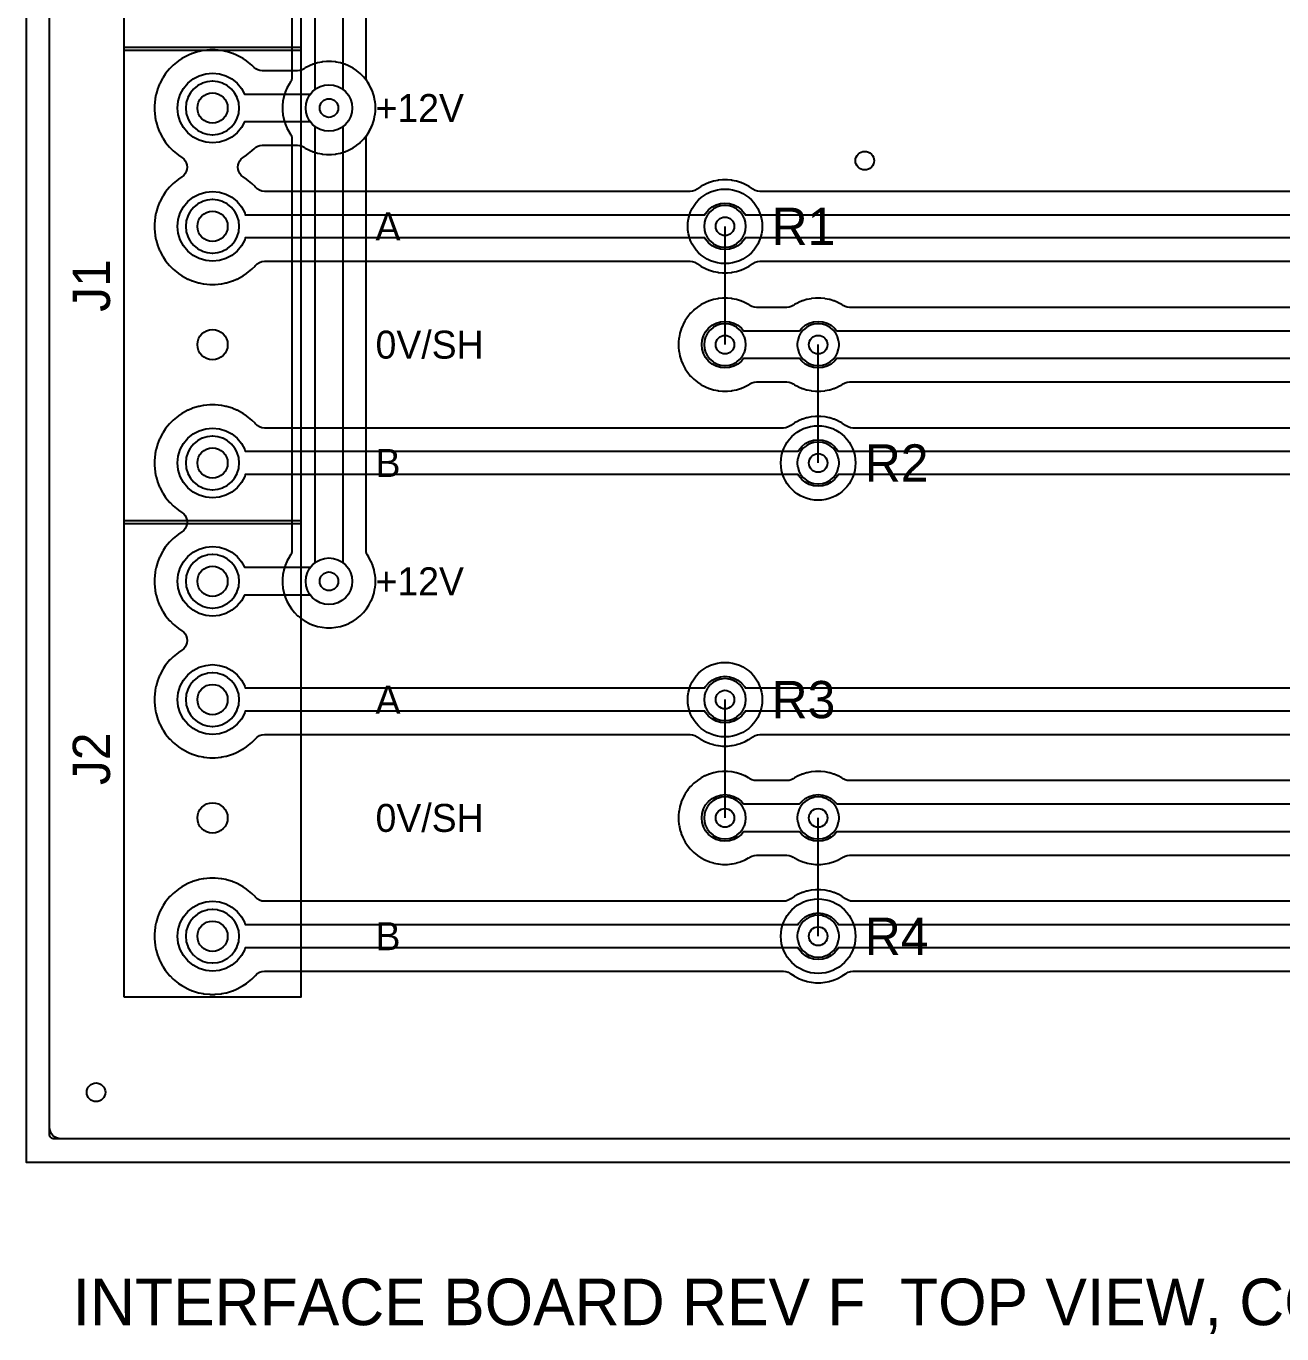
# Model space of a CAD drawing. Header units: millimetres. Extents: x 0 to 159, y -7 to 96.
# Drawn here: x 0 to 53.9, y -7.4 to 48.8 of the extents above; entities that cross this region are included whole.
import ezdxf
from ezdxf.enums import TextEntityAlignment as Align

# ---------------------------------------------------------------- set-up
doc = ezdxf.new("R2010")
doc.units = ezdxf.units.MM
for name, color, linetype in [('COPPER_BOTTOM', 4, 'CONTINUOUS'), ('COPPER_TOP', 1, 'CONTINUOUS'), ('DRILL_0P8', 5, 'CONTINUOUS'), ('DRILL_1P3', 5, 'CONTINUOUS'), ('NOTES', 2, 'CONTINUOUS'), ('OUTLINE', 7, 'CONTINUOUS'), ('SILK', 3, 'CONTINUOUS')]:
    doc.layers.add(name, color=color, linetype=linetype)

msp = doc.modelspace()

# ---------------------------------------------------------------- linework, layer by layer
at = {"layer": 'COPPER_BOTTOM'}
for points in [[(142.5, 1), (1.5, 1), (1.402, 1.01), (1.309, 1.038), (1.222, 1.084), (1.146, 1.146), (1.084, 1.222), (1.038, 1.309), (1.01, 1.402), (1, 1.5), (1, 92.5)], [(87.994, 41.68), (31.495, 41.68), (31.389, 41.691), (31.289, 41.725), (31.197, 41.778), (31.18, 41.791), (31.037, 41.887), (31.016, 41.899), (30.865, 41.98), (30.843, 41.99), (30.684, 42.056), (30.661, 42.064), (30.497, 42.114), (30.473, 42.12), (30.305, 42.154), (30.281, 42.157), (30.11, 42.174), (30.086, 42.175), (29.914, 42.175), (29.89, 42.174), (29.719, 42.157), (29.695, 42.154), (29.527, 42.12), (29.503, 42.114), (29.339, 42.064), (29.316, 42.056), (29.157, 41.99), (29.135, 41.98), (28.984, 41.899), (28.963, 41.887), (28.82, 41.791), (28.803, 41.778), (28.711, 41.725), (28.611, 41.691), (28.505, 41.68), (10.23, 41.68), (10.121, 41.692), (10.016, 41.728), (9.923, 41.786), (9.844, 41.863), (9.841, 41.866), (9.825, 41.884), (9.704, 42.005), (9.686, 42.021), (9.477, 42.192), (9.458, 42.207), (9.312, 42.304), (9.236, 42.366), (9.174, 42.442), (9.128, 42.529), (9.099, 42.622), (9.09, 42.72), (9.099, 42.818), (9.128, 42.911), (9.174, 42.998), (9.236, 43.074), (9.312, 43.136), (9.458, 43.233), (9.477, 43.248), (9.686, 43.419), (9.704, 43.435), (9.782, 43.514), (9.858, 43.576), (9.944, 43.622), (10.038, 43.65), (10.136, 43.66), (11.652, 43.66), (11.749, 43.65), (11.843, 43.622), (11.929, 43.576), (11.963, 43.553), (11.984, 43.541), (12.135, 43.46), (12.157, 43.45), (12.316, 43.384), (12.339, 43.376), (12.503, 43.326), (12.527, 43.32), (12.695, 43.286), (12.719, 43.283), (12.89, 43.266), (12.914, 43.265), (13.086, 43.265), (13.11, 43.266), (13.281, 43.283), (13.305, 43.286), (13.473, 43.32), (13.497, 43.326), (13.661, 43.376), (13.684, 43.384), (13.843, 43.45), (13.865, 43.46), (14.016, 43.541), (14.037, 43.553), (14.18, 43.649), (14.199, 43.663), (14.332, 43.772), (14.35, 43.789), (14.471, 43.91), (14.488, 43.928), (14.597, 44.061), (14.611, 44.08), (14.707, 44.223), (14.719, 44.244), (14.8, 44.395), (14.81, 44.417), (14.876, 44.576), (14.884, 44.599), (14.934, 44.763), (14.94, 44.787), (14.974, 44.955), (14.977, 44.979), (14.994, 45.15), (14.995, 45.174), (14.995, 45.346), (14.994, 45.37), (14.977, 45.541), (14.974, 45.565), (14.94, 45.733), (14.934, 45.757), (14.884, 45.921), (14.876, 45.944), (14.81, 46.103), (14.8, 46.125), (14.719, 46.276), (14.707, 46.297), (14.611, 46.44), (14.597, 46.459), (14.488, 46.592), (14.471, 46.61), (14.35, 46.731), (14.332, 46.748), (14.199, 46.857), (14.18, 46.871), (14.037, 46.967), (14.016, 46.979), (13.865, 47.06), (13.843, 47.07), (13.684, 47.136), (13.661, 47.144), (13.497, 47.194), (13.473, 47.2), (13.305, 47.234), (13.281, 47.237), (13.11, 47.254), (13.086, 47.255), (12.914, 47.255), (12.89, 47.254), (12.719, 47.237), (12.695, 47.234), (12.527, 47.2), (12.503, 47.194), (12.339, 47.144), (12.316, 47.136), (12.157, 47.07), (12.135, 47.06), (11.984, 46.979), (11.963, 46.967), (11.929, 46.944), (11.843, 46.898), (11.749, 46.87), (11.652, 46.86), (10.136, 46.86), (10.038, 46.87), (9.944, 46.898), (9.858, 46.944), (9.782, 47.006), (9.704, 47.085), (9.686, 47.101), (9.477, 47.272), (9.458, 47.287), (9.315, 47.382), (9.294, 47.395), (9.056, 47.522), (9.034, 47.532), (8.876, 47.598), (8.853, 47.606), (8.595, 47.685), (8.571, 47.691), (8.403, 47.724), (8.378, 47.728), (8.11, 47.754), (8.086, 47.755), (7.914, 47.755), (7.89, 47.754), (7.622, 47.728), (7.597, 47.724), (7.429, 47.691), (7.405, 47.685), (7.147, 47.606), (7.124, 47.598), (6.966, 47.532), (6.944, 47.522), (6.706, 47.395), (6.685, 47.382), (6.542, 47.287), (6.523, 47.272), (6.314, 47.101), (6.296, 47.085), (6.175, 46.964), (6.159, 46.946), (5.988, 46.737), (5.973, 46.718), (5.878, 46.575), (5.865, 46.554), (5.738, 46.316), (5.728, 46.294), (5.662, 46.136), (5.654, 46.113), (5.575, 45.855), (5.569, 45.831), (5.536, 45.663), (5.532, 45.638), (5.506, 45.37), (5.505, 45.346), (5.505, 45.174), (5.506, 45.15), (5.532, 44.882), (5.536, 44.857), (5.569, 44.689), (5.575, 44.665), (5.654, 44.407), (5.662, 44.384), (5.728, 44.226), (5.738, 44.204), (5.865, 43.966), (5.878, 43.945), (5.973, 43.802), (5.988, 43.783), (6.159, 43.574), (6.175, 43.556), (6.296, 43.435), (6.314, 43.419), (6.523, 43.248), (6.542, 43.233), (6.688, 43.136), (6.764, 43.074), (6.826, 42.998), (6.872, 42.911), (6.901, 42.818), (6.91, 42.72), (6.901, 42.622), (6.872, 42.529), (6.826, 42.442), (6.764, 42.366), (6.688, 42.304), (6.542, 42.207), (6.523, 42.192), (6.314, 42.021), (6.296, 42.005), (6.175, 41.884), (6.159, 41.866), (5.988, 41.657), (5.973, 41.638), (5.878, 41.495), (5.865, 41.474), (5.738, 41.236), (5.728, 41.214), (5.662, 41.056), (5.654, 41.033), (5.575, 40.775), (5.569, 40.751), (5.536, 40.583), (5.532, 40.558), (5.506, 40.29), (5.505, 40.266), (5.505, 40.094), (5.506, 40.07), (5.532, 39.802), (5.536, 39.777), (5.569, 39.609), (5.575, 39.585), (5.654, 39.327), (5.662, 39.304), (5.728, 39.146), (5.738, 39.124), (5.865, 38.886), (5.878, 38.865), (5.973, 38.722), (5.988, 38.703), (6.159, 38.494), (6.175, 38.476), (6.296, 38.355), (6.314, 38.339), (6.523, 38.168), (6.542, 38.153), (6.685, 38.058), (6.706, 38.045), (6.944, 37.918), (6.966, 37.908), (7.124, 37.842), (7.147, 37.834), (7.405, 37.755), (7.429, 37.749), (7.597, 37.716), (7.622, 37.712), (7.89, 37.686), (7.914, 37.685), (8.086, 37.685), (8.11, 37.686), (8.378, 37.712), (8.403, 37.716), (8.571, 37.749), (8.595, 37.755), (8.853, 37.834), (8.876, 37.842), (9.034, 37.908), (9.056, 37.918), (9.294, 38.045), (9.315, 38.058), (9.458, 38.153), (9.477, 38.168), (9.686, 38.339), (9.704, 38.355), (9.825, 38.476), (9.841, 38.494), (9.844, 38.497), (9.923, 38.574), (10.016, 38.632), (10.121, 38.668), (10.23, 38.68), (28.505, 38.68), (28.611, 38.669), (28.711, 38.635), (28.803, 38.582), (28.82, 38.569), (28.963, 38.473), (28.984, 38.461), (29.135, 38.38), (29.157, 38.37), (29.316, 38.304), (29.339, 38.296), (29.503, 38.246), (29.527, 38.24), (29.695, 38.206), (29.719, 38.203), (29.89, 38.186), (29.914, 38.185), (30.086, 38.185), (30.11, 38.186), (30.281, 38.203), (30.305, 38.206), (30.473, 38.24), (30.497, 38.246), (30.661, 38.296), (30.684, 38.304), (30.843, 38.37), (30.865, 38.38), (31.016, 38.461), (31.037, 38.473), (31.18, 38.569), (31.197, 38.582), (31.289, 38.635), (31.389, 38.669), (31.495, 38.68), (86, 38.68)], [(87.5, 39.68), (30.861, 39.68), (30.831, 39.624), (30.707, 39.473), (30.556, 39.349), (30.383, 39.256), (30.195, 39.199), (30, 39.18), (29.805, 39.199), (29.617, 39.256), (29.444, 39.349), (29.293, 39.473), (29.169, 39.624), (29.139, 39.68), (9.408, 39.68), (9.386, 39.606), (9.247, 39.347), (9.061, 39.119), (8.833, 38.933), (8.574, 38.794), (8.293, 38.709), (8, 38.68), (7.707, 38.709), (7.426, 38.794), (7.167, 38.933), (6.939, 39.119), (6.753, 39.347), (6.614, 39.606), (6.529, 39.887), (6.5, 40.18), (6.529, 40.473), (6.614, 40.754), (6.753, 41.013), (6.939, 41.241), (7.167, 41.427), (7.426, 41.566), (7.707, 41.651), (8, 41.68), (8.293, 41.651), (8.574, 41.566), (8.833, 41.427), (9.061, 41.241), (9.247, 41.013), (9.386, 40.754), (9.408, 40.68), (29.139, 40.68), (29.169, 40.736), (29.293, 40.887), (29.444, 41.011), (29.617, 41.104), (29.805, 41.161), (30, 41.18), (30.195, 41.161), (30.383, 41.104), (30.556, 41.011), (30.707, 40.887), (30.831, 40.736), (30.861, 40.68), (88, 40.68)], [(74.652, 36.7), (35.348, 36.7), (35.251, 36.71), (35.157, 36.738), (35.071, 36.784), (35.037, 36.807), (35.016, 36.819), (34.865, 36.9), (34.843, 36.91), (34.684, 36.976), (34.661, 36.984), (34.497, 37.034), (34.473, 37.04), (34.305, 37.074), (34.281, 37.077), (34.11, 37.094), (34.086, 37.095), (33.914, 37.095), (33.89, 37.094), (33.719, 37.077), (33.695, 37.074), (33.527, 37.04), (33.503, 37.034), (33.339, 36.984), (33.316, 36.976), (33.157, 36.91), (33.135, 36.9), (32.984, 36.819), (32.963, 36.807), (32.929, 36.784), (32.843, 36.738), (32.749, 36.71), (32.652, 36.7), (31.348, 36.7), (31.251, 36.71), (31.157, 36.738), (31.071, 36.784), (31.037, 36.807), (31.016, 36.819), (30.865, 36.9), (30.843, 36.91), (30.684, 36.976), (30.661, 36.984), (30.497, 37.034), (30.473, 37.04), (30.305, 37.074), (30.281, 37.077), (30.11, 37.094), (30.086, 37.095), (29.914, 37.095), (29.89, 37.094), (29.719, 37.077), (29.695, 37.074), (29.527, 37.04), (29.503, 37.034), (29.339, 36.984), (29.316, 36.976), (29.157, 36.91), (29.135, 36.9), (28.984, 36.819), (28.963, 36.807), (28.82, 36.711), (28.801, 36.697), (28.668, 36.588), (28.65, 36.571), (28.529, 36.45), (28.512, 36.432), (28.403, 36.299), (28.389, 36.28), (28.293, 36.137), (28.281, 36.116), (28.2, 35.965), (28.19, 35.943), (28.124, 35.784), (28.116, 35.761), (28.066, 35.597), (28.06, 35.573), (28.026, 35.405), (28.023, 35.381), (28.006, 35.21), (28.005, 35.186), (28.005, 35.014), (28.006, 34.99), (28.023, 34.819), (28.026, 34.795), (28.06, 34.627), (28.066, 34.603), (28.116, 34.439), (28.124, 34.416), (28.19, 34.257), (28.2, 34.235), (28.281, 34.084), (28.293, 34.063), (28.389, 33.92), (28.403, 33.901), (28.512, 33.768), (28.529, 33.75), (28.65, 33.629), (28.668, 33.612), (28.801, 33.503), (28.82, 33.489), (28.963, 33.393), (28.984, 33.381), (29.135, 33.3), (29.157, 33.29), (29.316, 33.224), (29.339, 33.216), (29.503, 33.166), (29.527, 33.16), (29.695, 33.126), (29.719, 33.123), (29.89, 33.106), (29.914, 33.105), (30.086, 33.105), (30.11, 33.106), (30.281, 33.123), (30.305, 33.126), (30.473, 33.16), (30.497, 33.166), (30.661, 33.216), (30.684, 33.224), (30.843, 33.29), (30.865, 33.3), (31.016, 33.381), (31.037, 33.393), (31.071, 33.416), (31.157, 33.462), (31.251, 33.49), (31.348, 33.5), (32.652, 33.5), (32.749, 33.49), (32.843, 33.462), (32.929, 33.416), (32.963, 33.393), (32.984, 33.381), (33.135, 33.3), (33.157, 33.29), (33.316, 33.224), (33.339, 33.216), (33.503, 33.166), (33.527, 33.16), (33.695, 33.126), (33.719, 33.123), (33.89, 33.106), (33.914, 33.105), (34.086, 33.105), (34.11, 33.106), (34.281, 33.123), (34.305, 33.126), (34.473, 33.16), (34.497, 33.166), (34.661, 33.216), (34.684, 33.224), (34.843, 33.29), (34.865, 33.3), (35.016, 33.381), (35.037, 33.393), (35.071, 33.416), (35.157, 33.462), (35.251, 33.49), (35.348, 33.5), (74.652, 33.5)], [(75.205, 34.5), (34.795, 34.5), (34.707, 34.393), (34.556, 34.269), (34.383, 34.176), (34.195, 34.119), (34, 34.1), (33.805, 34.119), (33.617, 34.176), (33.444, 34.269), (33.293, 34.393), (33.205, 34.5), (30.795, 34.5), (30.707, 34.393), (30.556, 34.269), (30.383, 34.176), (30.195, 34.119), (30, 34.1), (29.805, 34.119), (29.617, 34.176), (29.444, 34.269), (29.293, 34.393), (29.169, 34.544), (29.076, 34.717), (29.019, 34.905), (29, 35.1), (29.019, 35.295), (29.076, 35.483), (29.169, 35.656), (29.293, 35.807), (29.444, 35.931), (29.617, 36.024), (29.805, 36.081), (30, 36.1), (30.195, 36.081), (30.383, 36.024), (30.556, 35.931), (30.707, 35.807), (30.795, 35.7), (33.205, 35.7), (33.293, 35.807), (33.444, 35.931), (33.617, 36.024), (33.805, 36.081), (34, 36.1), (34.195, 36.081), (34.383, 36.024), (34.556, 35.931), (34.707, 35.807), (34.795, 35.7), (75.205, 35.7)], [(83.994, 31.52), (35.495, 31.52), (35.389, 31.531), (35.289, 31.565), (35.197, 31.618), (35.18, 31.631), (35.037, 31.727), (35.016, 31.739), (34.865, 31.82), (34.843, 31.83), (34.684, 31.896), (34.661, 31.904), (34.497, 31.954), (34.473, 31.96), (34.305, 31.994), (34.281, 31.997), (34.11, 32.014), (34.086, 32.015), (33.914, 32.015), (33.89, 32.014), (33.719, 31.997), (33.695, 31.994), (33.527, 31.96), (33.503, 31.954), (33.339, 31.904), (33.316, 31.896), (33.157, 31.83), (33.135, 31.82), (32.984, 31.739), (32.963, 31.727), (32.82, 31.631), (32.803, 31.618), (32.711, 31.565), (32.611, 31.531), (32.505, 31.52), (10.23, 31.52), (10.121, 31.532), (10.016, 31.568), (9.923, 31.626), (9.844, 31.703), (9.841, 31.706), (9.825, 31.724), (9.704, 31.845), (9.686, 31.861), (9.477, 32.032), (9.458, 32.047), (9.315, 32.142), (9.294, 32.155), (9.056, 32.282), (9.034, 32.292), (8.876, 32.358), (8.853, 32.366), (8.595, 32.445), (8.571, 32.451), (8.403, 32.484), (8.378, 32.488), (8.11, 32.514), (8.086, 32.515), (7.914, 32.515), (7.89, 32.514), (7.622, 32.488), (7.597, 32.484), (7.429, 32.451), (7.405, 32.445), (7.147, 32.366), (7.124, 32.358), (6.966, 32.292), (6.944, 32.282), (6.706, 32.155), (6.685, 32.142), (6.542, 32.047), (6.523, 32.032), (6.314, 31.861), (6.296, 31.845), (6.175, 31.724), (6.159, 31.706), (5.988, 31.497), (5.973, 31.478), (5.878, 31.335), (5.865, 31.314), (5.738, 31.076), (5.728, 31.054), (5.662, 30.896), (5.654, 30.873), (5.575, 30.615), (5.569, 30.591), (5.536, 30.423), (5.532, 30.398), (5.506, 30.13), (5.505, 30.106), (5.505, 29.934), (5.506, 29.91), (5.532, 29.642), (5.536, 29.617), (5.569, 29.449), (5.575, 29.425), (5.654, 29.167), (5.662, 29.144), (5.728, 28.986), (5.738, 28.964), (5.865, 28.726), (5.878, 28.705), (5.973, 28.562), (5.988, 28.543), (6.159, 28.334), (6.175, 28.316), (6.296, 28.195), (6.314, 28.179), (6.523, 28.008), (6.542, 27.993), (6.688, 27.896), (6.764, 27.834), (6.826, 27.758), (6.872, 27.671), (6.901, 27.578), (6.91, 27.48), (6.901, 27.382), (6.872, 27.289), (6.826, 27.202), (6.764, 27.126), (6.688, 27.064), (6.542, 26.967), (6.523, 26.952), (6.314, 26.781), (6.296, 26.765), (6.175, 26.644), (6.159, 26.626), (5.988, 26.417), (5.973, 26.398), (5.878, 26.255), (5.865, 26.234), (5.738, 25.996), (5.728, 25.974), (5.662, 25.816), (5.654, 25.793), (5.575, 25.535), (5.569, 25.511), (5.536, 25.343), (5.532, 25.318), (5.506, 25.05), (5.505, 25.026), (5.505, 24.854), (5.506, 24.83), (5.532, 24.562), (5.536, 24.537), (5.569, 24.369), (5.575, 24.345), (5.654, 24.087), (5.662, 24.064), (5.728, 23.906), (5.738, 23.884), (5.865, 23.646), (5.878, 23.625), (5.973, 23.482), (5.988, 23.463), (6.159, 23.254), (6.175, 23.236), (6.296, 23.115), (6.314, 23.099), (6.523, 22.928), (6.542, 22.913), (6.688, 22.816), (6.764, 22.754), (6.826, 22.678), (6.872, 22.591), (6.901, 22.498), (6.91, 22.4), (6.901, 22.302), (6.872, 22.209), (6.826, 22.122), (6.764, 22.046), (6.688, 21.984), (6.542, 21.887), (6.523, 21.872), (6.314, 21.701), (6.296, 21.685), (6.175, 21.564), (6.159, 21.546), (5.988, 21.337), (5.973, 21.318), (5.878, 21.175), (5.865, 21.154), (5.738, 20.916), (5.728, 20.894), (5.662, 20.736), (5.654, 20.713), (5.575, 20.455), (5.569, 20.431), (5.536, 20.263), (5.532, 20.238), (5.506, 19.97), (5.505, 19.946), (5.505, 19.774), (5.506, 19.75), (5.532, 19.482), (5.536, 19.457), (5.569, 19.289), (5.575, 19.265), (5.654, 19.007), (5.662, 18.984), (5.728, 18.826), (5.738, 18.804), (5.865, 18.566), (5.878, 18.545), (5.973, 18.402), (5.988, 18.383), (6.159, 18.174), (6.175, 18.156), (6.296, 18.035), (6.314, 18.019), (6.523, 17.848), (6.542, 17.833), (6.685, 17.738), (6.706, 17.725), (6.944, 17.598), (6.966, 17.588), (7.124, 17.522), (7.147, 17.514), (7.405, 17.435), (7.429, 17.429), (7.597, 17.396), (7.622, 17.392), (7.89, 17.366), (7.914, 17.365), (8.086, 17.365), (8.11, 17.366), (8.378, 17.392), (8.403, 17.396), (8.571, 17.429), (8.595, 17.435), (8.853, 17.514), (8.876, 17.522), (9.034, 17.588), (9.056, 17.598), (9.294, 17.725), (9.315, 17.738), (9.458, 17.833), (9.477, 17.848), (9.686, 18.019), (9.704, 18.035), (9.825, 18.156), (9.841, 18.174), (9.844, 18.177), (9.923, 18.254), (10.016, 18.312), (10.121, 18.348), (10.23, 18.36), (28.505, 18.36), (28.611, 18.349), (28.711, 18.315), (28.803, 18.262), (28.82, 18.249), (28.963, 18.153), (28.984, 18.141), (29.135, 18.06), (29.157, 18.05), (29.316, 17.984), (29.339, 17.976), (29.503, 17.926), (29.527, 17.92), (29.695, 17.886), (29.719, 17.883), (29.89, 17.866), (29.914, 17.865), (30.086, 17.865), (30.11, 17.866), (30.281, 17.883), (30.305, 17.886), (30.473, 17.92), (30.497, 17.926), (30.661, 17.976), (30.684, 17.984), (30.843, 18.05), (30.865, 18.06), (31.016, 18.141), (31.037, 18.153), (31.18, 18.249), (31.197, 18.262), (31.289, 18.315), (31.389, 18.349), (31.495, 18.36), (95.77, 18.36)], [(83.5, 29.52), (34.861, 29.52), (34.831, 29.464), (34.707, 29.313), (34.556, 29.189), (34.383, 29.096), (34.195, 29.039), (34, 29.02), (33.805, 29.039), (33.617, 29.096), (33.444, 29.189), (33.293, 29.313), (33.169, 29.464), (33.139, 29.52), (9.408, 29.52), (9.386, 29.446), (9.247, 29.187), (9.061, 28.959), (8.833, 28.773), (8.574, 28.634), (8.293, 28.549), (8, 28.52), (7.707, 28.549), (7.426, 28.634), (7.167, 28.773), (6.939, 28.959), (6.753, 29.187), (6.614, 29.446), (6.529, 29.727), (6.5, 30.02), (6.529, 30.313), (6.614, 30.594), (6.753, 30.853), (6.939, 31.081), (7.167, 31.267), (7.426, 31.406), (7.707, 31.491), (8, 31.52), (8.293, 31.491), (8.574, 31.406), (8.833, 31.267), (9.061, 31.081), (9.247, 30.853), (9.386, 30.594), (9.408, 30.52), (33.139, 30.52), (33.169, 30.576), (33.293, 30.727), (33.444, 30.851), (33.617, 30.944), (33.805, 31.001), (34, 31.02), (34.195, 31.001), (34.383, 30.944), (34.556, 30.851), (34.707, 30.727), (34.831, 30.576), (34.861, 30.52), (84, 30.52)], [(96.592, 19.36), (30.861, 19.36), (30.831, 19.304), (30.707, 19.153), (30.556, 19.029), (30.383, 18.936), (30.195, 18.879), (30, 18.86), (29.805, 18.879), (29.617, 18.936), (29.444, 19.029), (29.293, 19.153), (29.169, 19.304), (29.139, 19.36), (9.408, 19.36), (9.386, 19.286), (9.247, 19.027), (9.061, 18.799), (8.833, 18.613), (8.574, 18.474), (8.293, 18.389), (8, 18.36), (7.707, 18.389), (7.426, 18.474), (7.167, 18.613), (6.939, 18.799), (6.753, 19.027), (6.614, 19.286), (6.529, 19.567), (6.5, 19.86), (6.529, 20.153), (6.614, 20.434), (6.753, 20.693), (6.939, 20.921), (7.167, 21.107), (7.426, 21.246), (7.707, 21.331), (8, 21.36), (8.293, 21.331), (8.574, 21.246), (8.833, 21.107), (9.061, 20.921), (9.247, 20.693), (9.386, 20.434), (9.408, 20.36), (29.139, 20.36), (29.169, 20.416), (29.293, 20.567), (29.444, 20.691), (29.617, 20.784), (29.805, 20.841), (30, 20.86), (30.195, 20.841), (30.383, 20.784), (30.556, 20.691), (30.707, 20.567), (30.831, 20.416), (30.861, 20.36), (96.592, 20.36)], [(65.203, 16.38), (35.348, 16.38), (35.251, 16.39), (35.157, 16.418), (35.071, 16.464), (35.037, 16.487), (35.016, 16.499), (34.865, 16.58), (34.843, 16.59), (34.684, 16.656), (34.661, 16.664), (34.497, 16.714), (34.473, 16.72), (34.305, 16.754), (34.281, 16.757), (34.11, 16.774), (34.086, 16.775), (33.914, 16.775), (33.89, 16.774), (33.719, 16.757), (33.695, 16.754), (33.527, 16.72), (33.503, 16.714), (33.339, 16.664), (33.316, 16.656), (33.157, 16.59), (33.135, 16.58), (32.984, 16.499), (32.963, 16.487), (32.929, 16.464), (32.843, 16.418), (32.749, 16.39), (32.652, 16.38), (31.348, 16.38), (31.251, 16.39), (31.157, 16.418), (31.071, 16.464), (31.037, 16.487), (31.016, 16.499), (30.865, 16.58), (30.843, 16.59), (30.684, 16.656), (30.661, 16.664), (30.497, 16.714), (30.473, 16.72), (30.305, 16.754), (30.281, 16.757), (30.11, 16.774), (30.086, 16.775), (29.914, 16.775), (29.89, 16.774), (29.719, 16.757), (29.695, 16.754), (29.527, 16.72), (29.503, 16.714), (29.339, 16.664), (29.316, 16.656), (29.157, 16.59), (29.135, 16.58), (28.984, 16.499), (28.963, 16.487), (28.82, 16.391), (28.801, 16.377), (28.668, 16.268), (28.65, 16.251), (28.529, 16.13), (28.512, 16.112), (28.403, 15.979), (28.389, 15.96), (28.293, 15.817), (28.281, 15.796), (28.2, 15.645), (28.19, 15.623), (28.124, 15.464), (28.116, 15.441), (28.066, 15.277), (28.06, 15.253), (28.026, 15.085), (28.023, 15.061), (28.006, 14.89), (28.005, 14.866), (28.005, 14.694), (28.006, 14.67), (28.023, 14.499), (28.026, 14.475), (28.06, 14.307), (28.066, 14.283), (28.116, 14.119), (28.124, 14.096), (28.19, 13.937), (28.2, 13.915), (28.281, 13.764), (28.293, 13.743), (28.389, 13.6), (28.403, 13.581), (28.512, 13.448), (28.529, 13.43), (28.65, 13.309), (28.668, 13.292), (28.801, 13.183), (28.82, 13.169), (28.963, 13.073), (28.984, 13.061), (29.135, 12.98), (29.157, 12.97), (29.316, 12.904), (29.339, 12.896), (29.503, 12.846), (29.527, 12.84), (29.695, 12.806), (29.719, 12.803), (29.89, 12.786), (29.914, 12.785), (30.086, 12.785), (30.11, 12.786), (30.281, 12.803), (30.305, 12.806), (30.473, 12.84), (30.497, 12.846), (30.661, 12.896), (30.684, 12.904), (30.843, 12.97), (30.865, 12.98), (31.016, 13.061), (31.037, 13.073), (31.071, 13.096), (31.157, 13.142), (31.251, 13.17), (31.348, 13.18), (32.652, 13.18), (32.749, 13.17), (32.843, 13.142), (32.929, 13.096), (32.963, 13.073), (32.984, 13.061), (33.135, 12.98), (33.157, 12.97), (33.316, 12.904), (33.339, 12.896), (33.503, 12.846), (33.527, 12.84), (33.695, 12.806), (33.719, 12.803), (33.89, 12.786), (33.914, 12.785), (34.086, 12.785), (34.11, 12.786), (34.281, 12.803), (34.305, 12.806), (34.473, 12.84), (34.497, 12.846), (34.661, 12.896), (34.684, 12.904), (34.843, 12.97), (34.865, 12.98), (35.016, 13.061), (35.037, 13.073), (35.071, 13.096), (35.157, 13.142), (35.251, 13.17), (35.348, 13.18), (65.203, 13.18)], [(65.555, 14.18), (34.795, 14.18), (34.707, 14.073), (34.556, 13.949), (34.383, 13.856), (34.195, 13.799), (34, 13.78), (33.805, 13.799), (33.617, 13.856), (33.444, 13.949), (33.293, 14.073), (33.205, 14.18), (30.795, 14.18), (30.707, 14.073), (30.556, 13.949), (30.383, 13.856), (30.195, 13.799), (30, 13.78), (29.805, 13.799), (29.617, 13.856), (29.444, 13.949), (29.293, 14.073), (29.169, 14.224), (29.076, 14.397), (29.019, 14.585), (29, 14.78), (29.019, 14.975), (29.076, 15.163), (29.169, 15.336), (29.293, 15.487), (29.444, 15.611), (29.617, 15.704), (29.805, 15.761), (30, 15.78), (30.195, 15.761), (30.383, 15.704), (30.556, 15.611), (30.707, 15.487), (30.795, 15.38), (33.205, 15.38), (33.293, 15.487), (33.444, 15.611), (33.617, 15.704), (33.805, 15.761), (34, 15.78), (34.195, 15.761), (34.383, 15.704), (34.556, 15.611), (34.707, 15.487), (34.795, 15.38), (65.555, 15.38)], [(95.77, 11.2), (35.495, 11.2), (35.389, 11.211), (35.289, 11.245), (35.197, 11.298), (35.18, 11.311), (35.037, 11.407), (35.016, 11.419), (34.865, 11.5), (34.843, 11.51), (34.684, 11.576), (34.661, 11.584), (34.497, 11.634), (34.473, 11.64), (34.305, 11.674), (34.281, 11.677), (34.11, 11.694), (34.086, 11.695), (33.914, 11.695), (33.89, 11.694), (33.719, 11.677), (33.695, 11.674), (33.527, 11.64), (33.503, 11.634), (33.339, 11.584), (33.316, 11.576), (33.157, 11.51), (33.135, 11.5), (32.984, 11.419), (32.963, 11.407), (32.82, 11.311), (32.803, 11.298), (32.711, 11.245), (32.611, 11.211), (32.505, 11.2), (10.23, 11.2), (10.121, 11.212), (10.016, 11.248), (9.923, 11.306), (9.844, 11.383), (9.841, 11.386), (9.825, 11.404), (9.704, 11.525), (9.686, 11.541), (9.477, 11.712), (9.458, 11.727), (9.315, 11.822), (9.294, 11.835), (9.056, 11.962), (9.034, 11.972), (8.876, 12.038), (8.853, 12.046), (8.595, 12.125), (8.571, 12.131), (8.403, 12.164), (8.378, 12.168), (8.11, 12.194), (8.086, 12.195), (7.914, 12.195), (7.89, 12.194), (7.622, 12.168), (7.597, 12.164), (7.429, 12.131), (7.405, 12.125), (7.147, 12.046), (7.124, 12.038), (6.966, 11.972), (6.944, 11.962), (6.706, 11.835), (6.685, 11.822), (6.542, 11.727), (6.523, 11.712), (6.314, 11.541), (6.296, 11.525), (6.175, 11.404), (6.159, 11.386), (5.988, 11.177), (5.973, 11.158), (5.878, 11.015), (5.865, 10.994), (5.738, 10.756), (5.728, 10.734), (5.662, 10.576), (5.654, 10.553), (5.575, 10.295), (5.569, 10.271), (5.536, 10.103), (5.532, 10.078), (5.506, 9.81), (5.505, 9.786), (5.505, 9.614), (5.506, 9.59), (5.532, 9.322), (5.536, 9.297), (5.569, 9.129), (5.575, 9.105), (5.654, 8.847), (5.662, 8.824), (5.728, 8.666), (5.738, 8.644), (5.865, 8.406), (5.878, 8.385), (5.973, 8.242), (5.988, 8.223), (6.159, 8.014), (6.175, 7.996), (6.296, 7.875), (6.314, 7.859), (6.523, 7.688), (6.542, 7.673), (6.685, 7.578), (6.706, 7.565), (6.944, 7.438), (6.966, 7.428), (7.124, 7.362), (7.147, 7.354), (7.405, 7.275), (7.429, 7.269), (7.597, 7.236), (7.622, 7.232), (7.89, 7.206), (7.914, 7.205), (8.086, 7.205), (8.11, 7.206), (8.378, 7.232), (8.403, 7.236), (8.571, 7.269), (8.595, 7.275), (8.853, 7.354), (8.876, 7.362), (9.034, 7.428), (9.056, 7.438), (9.294, 7.565), (9.315, 7.578), (9.458, 7.673), (9.477, 7.688), (9.686, 7.859), (9.704, 7.875), (9.825, 7.996), (9.841, 8.014), (9.844, 8.017), (9.923, 8.094), (10.016, 8.152), (10.121, 8.188), (10.23, 8.2), (32.505, 8.2), (32.611, 8.189), (32.711, 8.155), (32.803, 8.102), (32.82, 8.089), (32.963, 7.993), (32.984, 7.981), (33.135, 7.9), (33.157, 7.89), (33.316, 7.824), (33.339, 7.816), (33.503, 7.766), (33.527, 7.76), (33.695, 7.726), (33.719, 7.723), (33.89, 7.706), (33.914, 7.705), (34.086, 7.705), (34.11, 7.706), (34.281, 7.723), (34.305, 7.726), (34.473, 7.76), (34.497, 7.766), (34.661, 7.816), (34.684, 7.824), (34.843, 7.89), (34.865, 7.9), (35.016, 7.981), (35.037, 7.993), (35.18, 8.089), (35.197, 8.102), (35.289, 8.155), (35.389, 8.189), (35.495, 8.2), (95.77, 8.2)], [(96.592, 9.2), (34.861, 9.2), (34.831, 9.144), (34.707, 8.993), (34.556, 8.869), (34.383, 8.776), (34.195, 8.719), (34, 8.7), (33.805, 8.719), (33.617, 8.776), (33.444, 8.869), (33.293, 8.993), (33.169, 9.144), (33.139, 9.2), (9.408, 9.2), (9.386, 9.126), (9.247, 8.867), (9.061, 8.639), (8.833, 8.453), (8.574, 8.314), (8.293, 8.229), (8, 8.2), (7.707, 8.229), (7.426, 8.314), (7.167, 8.453), (6.939, 8.639), (6.753, 8.867), (6.614, 9.126), (6.529, 9.407), (6.5, 9.7), (6.529, 9.993), (6.614, 10.274), (6.753, 10.533), (6.939, 10.761), (7.167, 10.947), (7.426, 11.086), (7.707, 11.171), (8, 11.2), (8.293, 11.171), (8.574, 11.086), (8.833, 10.947), (9.061, 10.761), (9.247, 10.533), (9.386, 10.274), (9.408, 10.2), (33.139, 10.2), (33.169, 10.256), (33.293, 10.407), (33.444, 10.531), (33.617, 10.624), (33.805, 10.681), (34, 10.7), (34.195, 10.681), (34.383, 10.624), (34.556, 10.531), (34.707, 10.407), (34.831, 10.256), (34.861, 10.2), (96.592, 10.2)]]:
    msp.add_lwpolyline(points, dxfattribs=at)
for points in [[(7.167, 44.013), (6.939, 44.199), (6.753, 44.427), (6.614, 44.686), (6.529, 44.967), (6.5, 45.26), (6.529, 45.553), (6.614, 45.834), (6.753, 46.093), (6.939, 46.321), (7.167, 46.507), (7.426, 46.646), (7.707, 46.731), (8, 46.76), (8.293, 46.731), (8.574, 46.646), (8.833, 46.507), (9.061, 46.321), (9.247, 46.093), (9.372, 45.86), (12.205, 45.86), (12.293, 45.967), (12.444, 46.091), (12.617, 46.184), (12.805, 46.241), (13, 46.26), (13.195, 46.241), (13.383, 46.184), (13.556, 46.091), (13.707, 45.967), (13.831, 45.816), (13.924, 45.643), (13.981, 45.455), (14, 45.26), (13.981, 45.065), (13.924, 44.877), (13.831, 44.704), (13.707, 44.553), (13.556, 44.429), (13.383, 44.336), (13.195, 44.279), (13, 44.26), (12.805, 44.279), (12.617, 44.336), (12.444, 44.429), (12.293, 44.553), (12.205, 44.66), (9.372, 44.66), (9.247, 44.427), (9.061, 44.199), (8.833, 44.013), (8.574, 43.874), (8.293, 43.789), (8, 43.76), (7.707, 43.789), (7.426, 43.874)], [(7.426, 23.554), (7.167, 23.693), (6.939, 23.879), (6.753, 24.107), (6.614, 24.366), (6.529, 24.647), (6.5, 24.94), (6.529, 25.233), (6.614, 25.514), (6.753, 25.773), (6.939, 26.001), (7.167, 26.187), (7.426, 26.326), (7.707, 26.411), (8, 26.44), (8.293, 26.411), (8.574, 26.326), (8.833, 26.187), (9.061, 26.001), (9.247, 25.773), (9.372, 25.54), (12.205, 25.54), (12.293, 25.647), (12.444, 25.771), (12.617, 25.864), (12.805, 25.921), (13, 25.94), (13.195, 25.921), (13.383, 25.864), (13.556, 25.771), (13.707, 25.647), (13.831, 25.496), (13.924, 25.323), (13.981, 25.135), (14, 24.94), (13.981, 24.745), (13.924, 24.557), (13.831, 24.384), (13.707, 24.233), (13.556, 24.109), (13.383, 24.016), (13.195, 23.959), (13, 23.94), (12.805, 23.959), (12.617, 24.016), (12.444, 24.109), (12.293, 24.233), (12.205, 24.34), (9.372, 24.34), (9.247, 24.107), (9.061, 23.879), (8.833, 23.693), (8.574, 23.554), (8.293, 23.469), (8, 23.44), (7.707, 23.469)]]:
    msp.add_lwpolyline(points, close=True, dxfattribs=at)
at = {"layer": 'COPPER_TOP'}
for points in [[(142.8, 1), (1.2, 1), (1.161, 1.004), (1.123, 1.015), (1.089, 1.034), (1.059, 1.059), (1.034, 1.089), (1.015, 1.123), (1.004, 1.161), (1, 1.2), (1, 92.8), (1.004, 92.839), (1.015, 92.877), (1.034, 92.911), (1.059, 92.941), (1.089, 92.966), (1.123, 92.985), (1.161, 92.996), (1.2, 93), (106.61, 93)], [(13.6, 80.025), (13.6, 46.055), (13.707, 45.967), (13.831, 45.816), (13.924, 45.643), (13.981, 45.455), (14, 45.26), (13.981, 45.065), (13.924, 44.877), (13.831, 44.704), (13.707, 44.553), (13.6, 44.465), (13.6, 25.735), (13.707, 25.647), (13.831, 25.496), (13.924, 25.323), (13.981, 25.135), (14, 24.94), (13.981, 24.745), (13.924, 24.557), (13.831, 24.384), (13.707, 24.233), (13.556, 24.109), (13.383, 24.016), (13.195, 23.959), (13, 23.94), (12.805, 23.959), (12.617, 24.016), (12.444, 24.109), (12.293, 24.233), (12.169, 24.384), (12.076, 24.557), (12.019, 24.745), (12, 24.94), (12.019, 25.135), (12.076, 25.323), (12.169, 25.496), (12.293, 25.647), (12.4, 25.735), (12.4, 44.465), (12.293, 44.553), (12.169, 44.704), (12.076, 44.877), (12.019, 45.065), (12, 45.26), (12.019, 45.455), (12.076, 45.643), (12.169, 45.816), (12.293, 45.967), (12.4, 46.055), (12.4, 80.025)], [(11.4, 79.563), (11.4, 46.517), (11.396, 46.478), (11.385, 46.441), (11.366, 46.406), (11.289, 46.291), (11.284, 46.283), (11.197, 46.118), (11.192, 46.11), (11.121, 45.938), (11.118, 45.928), (11.064, 45.75), (11.061, 45.741), (11.025, 45.558), (11.024, 45.548), (11.005, 45.363), (11.005, 45.353), (11.005, 45.167), (11.005, 45.157), (11.024, 44.972), (11.025, 44.962), (11.061, 44.779), (11.064, 44.77), (11.118, 44.592), (11.121, 44.582), (11.192, 44.41), (11.197, 44.402), (11.284, 44.237), (11.289, 44.229), (11.366, 44.114), (11.385, 44.079), (11.396, 44.042), (11.4, 44.003), (11.4, 26.197), (11.396, 26.158), (11.385, 26.121), (11.366, 26.086), (11.289, 25.971), (11.284, 25.963), (11.197, 25.798), (11.192, 25.79), (11.121, 25.618), (11.118, 25.608), (11.064, 25.43), (11.061, 25.421), (11.025, 25.238), (11.024, 25.228), (11.005, 25.043), (11.005, 25.033), (11.005, 24.847), (11.005, 24.837), (11.024, 24.652), (11.025, 24.642), (11.061, 24.459), (11.064, 24.45), (11.118, 24.272), (11.121, 24.262), (11.192, 24.09), (11.197, 24.082), (11.284, 23.917), (11.289, 23.909), (11.393, 23.754), (11.399, 23.746), (11.517, 23.602), (11.523, 23.595), (11.655, 23.463), (11.662, 23.457), (11.806, 23.339), (11.814, 23.333), (11.969, 23.229), (11.977, 23.224), (12.142, 23.137), (12.15, 23.132), (12.322, 23.061), (12.332, 23.058), (12.51, 23.004), (12.519, 23.001), (12.702, 22.965), (12.712, 22.964), (12.897, 22.945), (12.907, 22.945), (13.093, 22.945), (13.103, 22.945), (13.288, 22.964), (13.298, 22.965), (13.481, 23.001), (13.49, 23.004), (13.668, 23.058), (13.678, 23.061), (13.85, 23.132), (13.858, 23.137), (14.023, 23.224), (14.031, 23.229), (14.186, 23.333), (14.194, 23.339), (14.338, 23.457), (14.345, 23.463), (14.477, 23.595), (14.483, 23.602), (14.601, 23.746), (14.607, 23.754), (14.711, 23.909), (14.716, 23.917), (14.803, 24.082), (14.808, 24.09), (14.879, 24.262), (14.882, 24.272), (14.936, 24.45), (14.939, 24.459), (14.975, 24.642), (14.976, 24.652), (14.995, 24.837), (14.995, 24.847), (14.995, 25.033), (14.995, 25.043), (14.976, 25.228), (14.975, 25.238), (14.939, 25.421), (14.936, 25.43), (14.882, 25.608), (14.879, 25.618), (14.808, 25.79), (14.803, 25.798), (14.716, 25.963), (14.711, 25.971), (14.634, 26.086), (14.615, 26.121), (14.604, 26.158), (14.6, 26.197), (14.6, 44.003), (14.604, 44.042), (14.615, 44.079), (14.634, 44.114), (14.711, 44.229), (14.716, 44.237), (14.803, 44.402), (14.808, 44.41), (14.879, 44.582), (14.882, 44.592), (14.936, 44.77), (14.939, 44.779), (14.975, 44.962), (14.976, 44.972), (14.995, 45.157), (14.995, 45.167), (14.995, 45.353), (14.995, 45.363), (14.976, 45.548), (14.975, 45.558), (14.939, 45.741), (14.936, 45.75), (14.882, 45.928), (14.879, 45.938), (14.808, 46.11), (14.803, 46.118), (14.716, 46.283), (14.711, 46.291), (14.634, 46.406), (14.615, 46.441), (14.604, 46.478), (14.6, 46.517), (14.6, 79.563)]]:
    msp.add_lwpolyline(points, dxfattribs=at)
for points in [[(7.551, 44.202), (7.569, 44.195), (7.766, 44.135), (7.785, 44.131), (7.99, 44.111), (8.01, 44.111), (8.215, 44.131), (8.234, 44.135), (8.431, 44.195), (8.449, 44.202), (8.63, 44.299), (8.647, 44.31), (8.806, 44.441), (8.819, 44.454), (8.95, 44.613), (8.961, 44.63), (9.058, 44.811), (9.065, 44.829), (9.125, 45.026), (9.129, 45.045), (9.149, 45.25), (9.149, 45.27), (9.129, 45.475), (9.125, 45.494), (9.065, 45.691), (9.058, 45.709), (8.961, 45.89), (8.95, 45.907), (8.819, 46.066), (8.806, 46.079), (8.647, 46.21), (8.63, 46.221), (8.449, 46.318), (8.431, 46.325), (8.234, 46.385), (8.215, 46.389), (8.01, 46.409), (7.99, 46.409), (7.785, 46.389), (7.766, 46.385), (7.569, 46.325), (7.551, 46.318), (7.37, 46.221), (7.353, 46.21), (7.194, 46.079), (7.181, 46.066), (7.05, 45.907), (7.039, 45.89), (6.942, 45.709), (6.935, 45.691), (6.875, 45.494), (6.871, 45.475), (6.851, 45.27), (6.851, 45.25), (6.871, 45.045), (6.875, 45.026), (6.935, 44.829), (6.942, 44.811), (7.039, 44.63), (7.05, 44.613), (7.181, 44.454), (7.194, 44.441), (7.353, 44.31), (7.37, 44.299)], [(7.353, 39.23), (7.37, 39.219), (7.551, 39.122), (7.569, 39.115), (7.766, 39.055), (7.785, 39.051), (7.99, 39.031), (8.01, 39.031), (8.215, 39.051), (8.234, 39.055), (8.431, 39.115), (8.449, 39.122), (8.63, 39.219), (8.647, 39.23), (8.806, 39.361), (8.819, 39.374), (8.95, 39.533), (8.961, 39.55), (9.058, 39.731), (9.065, 39.749), (9.125, 39.946), (9.129, 39.965), (9.149, 40.17), (9.149, 40.19), (9.129, 40.395), (9.125, 40.414), (9.065, 40.611), (9.058, 40.629), (8.961, 40.81), (8.95, 40.827), (8.819, 40.986), (8.806, 40.999), (8.647, 41.13), (8.63, 41.141), (8.449, 41.238), (8.431, 41.245), (8.234, 41.305), (8.215, 41.309), (8.01, 41.329), (7.99, 41.329), (7.785, 41.309), (7.766, 41.305), (7.569, 41.245), (7.551, 41.238), (7.37, 41.141), (7.353, 41.13), (7.194, 40.999), (7.181, 40.986), (7.05, 40.827), (7.039, 40.81), (6.942, 40.629), (6.935, 40.611), (6.875, 40.414), (6.871, 40.395), (6.851, 40.19), (6.851, 40.17), (6.871, 39.965), (6.875, 39.946), (6.935, 39.749), (6.942, 39.731), (7.039, 39.55), (7.05, 39.533), (7.181, 39.374), (7.194, 39.361)], [(29.492, 39.438), (29.509, 39.427), (29.647, 39.353), (29.665, 39.346), (29.815, 39.3), (29.834, 39.296), (29.99, 39.281), (30.01, 39.281), (30.166, 39.296), (30.185, 39.3), (30.335, 39.346), (30.353, 39.353), (30.491, 39.427), (30.508, 39.438), (30.629, 39.537), (30.643, 39.551), (30.742, 39.672), (30.753, 39.689), (30.827, 39.827), (30.834, 39.845), (30.88, 39.995), (30.884, 40.014), (30.899, 40.17), (30.899, 40.19), (30.884, 40.346), (30.88, 40.365), (30.834, 40.515), (30.827, 40.533), (30.753, 40.671), (30.742, 40.688), (30.643, 40.809), (30.629, 40.823), (30.508, 40.922), (30.491, 40.933), (30.353, 41.007), (30.335, 41.014), (30.185, 41.06), (30.166, 41.064), (30.01, 41.079), (29.99, 41.079), (29.834, 41.064), (29.815, 41.06), (29.665, 41.014), (29.647, 41.007), (29.509, 40.933), (29.492, 40.922), (29.371, 40.823), (29.357, 40.809), (29.258, 40.688), (29.247, 40.671), (29.173, 40.533), (29.166, 40.515), (29.12, 40.365), (29.116, 40.346), (29.101, 40.19), (29.101, 40.17), (29.116, 40.014), (29.12, 39.995), (29.166, 39.845), (29.173, 39.827), (29.247, 39.689), (29.258, 39.672), (29.357, 39.551), (29.371, 39.537)], [(29.647, 34.273), (29.665, 34.266), (29.815, 34.22), (29.834, 34.216), (29.99, 34.201), (30.01, 34.201), (30.166, 34.216), (30.185, 34.22), (30.335, 34.266), (30.353, 34.273), (30.491, 34.347), (30.508, 34.358), (30.629, 34.457), (30.643, 34.471), (30.742, 34.592), (30.753, 34.609), (30.827, 34.747), (30.834, 34.765), (30.88, 34.915), (30.884, 34.934), (30.899, 35.09), (30.899, 35.11), (30.884, 35.266), (30.88, 35.285), (30.834, 35.435), (30.827, 35.453), (30.753, 35.591), (30.742, 35.608), (30.643, 35.729), (30.629, 35.743), (30.508, 35.842), (30.491, 35.853), (30.353, 35.927), (30.335, 35.934), (30.185, 35.98), (30.166, 35.984), (30.01, 35.999), (29.99, 35.999), (29.834, 35.984), (29.815, 35.98), (29.665, 35.934), (29.647, 35.927), (29.509, 35.853), (29.492, 35.842), (29.371, 35.743), (29.357, 35.729), (29.258, 35.608), (29.247, 35.591), (29.173, 35.453), (29.166, 35.435), (29.12, 35.285), (29.116, 35.266), (29.101, 35.11), (29.101, 35.09), (29.116, 34.934), (29.12, 34.915), (29.166, 34.765), (29.173, 34.747), (29.247, 34.609), (29.258, 34.592), (29.357, 34.471), (29.371, 34.457), (29.492, 34.358), (29.509, 34.347)], [(33.492, 34.358), (33.509, 34.347), (33.647, 34.273), (33.665, 34.266), (33.815, 34.22), (33.834, 34.216), (33.99, 34.201), (34.01, 34.201), (34.166, 34.216), (34.185, 34.22), (34.335, 34.266), (34.353, 34.273), (34.491, 34.347), (34.508, 34.358), (34.629, 34.457), (34.643, 34.471), (34.742, 34.592), (34.753, 34.609), (34.827, 34.747), (34.834, 34.765), (34.88, 34.915), (34.884, 34.934), (34.899, 35.09), (34.899, 35.11), (34.884, 35.266), (34.88, 35.285), (34.834, 35.435), (34.827, 35.453), (34.753, 35.591), (34.742, 35.608), (34.643, 35.729), (34.629, 35.743), (34.508, 35.842), (34.491, 35.853), (34.353, 35.927), (34.335, 35.934), (34.185, 35.98), (34.166, 35.984), (34.01, 35.999), (33.99, 35.999), (33.834, 35.984), (33.815, 35.98), (33.665, 35.934), (33.647, 35.927), (33.509, 35.853), (33.492, 35.842), (33.371, 35.743), (33.357, 35.729), (33.258, 35.608), (33.247, 35.591), (33.173, 35.453), (33.166, 35.435), (33.12, 35.285), (33.116, 35.266), (33.101, 35.11), (33.101, 35.09), (33.116, 34.934), (33.12, 34.915), (33.166, 34.765), (33.173, 34.747), (33.247, 34.609), (33.258, 34.592), (33.357, 34.471), (33.371, 34.457)], [(7.551, 28.962), (7.569, 28.955), (7.766, 28.895), (7.785, 28.891), (7.99, 28.871), (8.01, 28.871), (8.215, 28.891), (8.234, 28.895), (8.431, 28.955), (8.449, 28.962), (8.63, 29.059), (8.647, 29.07), (8.806, 29.201), (8.819, 29.214), (8.95, 29.373), (8.961, 29.39), (9.058, 29.571), (9.065, 29.589), (9.125, 29.786), (9.129, 29.805), (9.149, 30.01), (9.149, 30.03), (9.129, 30.235), (9.125, 30.254), (9.065, 30.451), (9.058, 30.469), (8.961, 30.65), (8.95, 30.667), (8.819, 30.826), (8.806, 30.839), (8.647, 30.97), (8.63, 30.981), (8.449, 31.078), (8.431, 31.085), (8.234, 31.145), (8.215, 31.149), (8.01, 31.169), (7.99, 31.169), (7.785, 31.149), (7.766, 31.145), (7.569, 31.085), (7.551, 31.078), (7.37, 30.981), (7.353, 30.97), (7.194, 30.839), (7.181, 30.826), (7.05, 30.667), (7.039, 30.65), (6.942, 30.469), (6.935, 30.451), (6.875, 30.254), (6.871, 30.235), (6.851, 30.03), (6.851, 30.01), (6.871, 29.805), (6.875, 29.786), (6.935, 29.589), (6.942, 29.571), (7.039, 29.39), (7.05, 29.373), (7.181, 29.214), (7.194, 29.201), (7.353, 29.07), (7.37, 29.059)], [(33.492, 29.278), (33.509, 29.267), (33.647, 29.193), (33.665, 29.186), (33.815, 29.14), (33.834, 29.136), (33.99, 29.121), (34.01, 29.121), (34.166, 29.136), (34.185, 29.14), (34.335, 29.186), (34.353, 29.193), (34.491, 29.267), (34.508, 29.278), (34.629, 29.377), (34.643, 29.391), (34.742, 29.512), (34.753, 29.529), (34.827, 29.667), (34.834, 29.685), (34.88, 29.835), (34.884, 29.854), (34.899, 30.01), (34.899, 30.03), (34.884, 30.186), (34.88, 30.205), (34.834, 30.355), (34.827, 30.373), (34.753, 30.511), (34.742, 30.528), (34.643, 30.649), (34.629, 30.663), (34.508, 30.762), (34.491, 30.773), (34.353, 30.847), (34.335, 30.854), (34.185, 30.9), (34.166, 30.904), (34.01, 30.919), (33.99, 30.919), (33.834, 30.904), (33.815, 30.9), (33.665, 30.854), (33.647, 30.847), (33.509, 30.773), (33.492, 30.762), (33.371, 30.663), (33.357, 30.649), (33.258, 30.528), (33.247, 30.511), (33.173, 30.373), (33.166, 30.355), (33.12, 30.205), (33.116, 30.186), (33.101, 30.03), (33.101, 30.01), (33.116, 29.854), (33.12, 29.835), (33.166, 29.685), (33.173, 29.667), (33.247, 29.529), (33.258, 29.512), (33.357, 29.391), (33.371, 29.377)], [(7.551, 23.882), (7.569, 23.875), (7.766, 23.815), (7.785, 23.811), (7.99, 23.791), (8.01, 23.791), (8.215, 23.811), (8.234, 23.815), (8.431, 23.875), (8.449, 23.882), (8.63, 23.979), (8.647, 23.99), (8.806, 24.121), (8.819, 24.134), (8.95, 24.293), (8.961, 24.31), (9.058, 24.491), (9.065, 24.509), (9.125, 24.706), (9.129, 24.725), (9.149, 24.93), (9.149, 24.95), (9.129, 25.155), (9.125, 25.174), (9.065, 25.371), (9.058, 25.389), (8.961, 25.57), (8.95, 25.587), (8.819, 25.746), (8.806, 25.759), (8.647, 25.89), (8.63, 25.901), (8.449, 25.998), (8.431, 26.005), (8.234, 26.065), (8.215, 26.069), (8.01, 26.089), (7.99, 26.089), (7.785, 26.069), (7.766, 26.065), (7.569, 26.005), (7.551, 25.998), (7.37, 25.901), (7.353, 25.89), (7.194, 25.759), (7.181, 25.746), (7.05, 25.587), (7.039, 25.57), (6.942, 25.389), (6.935, 25.371), (6.875, 25.174), (6.871, 25.155), (6.851, 24.95), (6.851, 24.93), (6.871, 24.725), (6.875, 24.706), (6.935, 24.509), (6.942, 24.491), (7.039, 24.31), (7.05, 24.293), (7.181, 24.134), (7.194, 24.121), (7.353, 23.99), (7.37, 23.979)], [(7.551, 18.802), (7.569, 18.795), (7.766, 18.735), (7.785, 18.731), (7.99, 18.711), (8.01, 18.711), (8.215, 18.731), (8.234, 18.735), (8.431, 18.795), (8.449, 18.802), (8.63, 18.899), (8.647, 18.91), (8.806, 19.041), (8.819, 19.054), (8.95, 19.213), (8.961, 19.23), (9.058, 19.411), (9.065, 19.429), (9.125, 19.626), (9.129, 19.645), (9.149, 19.85), (9.149, 19.87), (9.129, 20.075), (9.125, 20.094), (9.065, 20.291), (9.058, 20.309), (8.961, 20.49), (8.95, 20.507), (8.819, 20.666), (8.806, 20.679), (8.647, 20.81), (8.63, 20.821), (8.449, 20.918), (8.431, 20.925), (8.234, 20.985), (8.215, 20.989), (8.01, 21.009), (7.99, 21.009), (7.785, 20.989), (7.766, 20.985), (7.569, 20.925), (7.551, 20.918), (7.37, 20.821), (7.353, 20.81), (7.194, 20.679), (7.181, 20.666), (7.05, 20.507), (7.039, 20.49), (6.942, 20.309), (6.935, 20.291), (6.875, 20.094), (6.871, 20.075), (6.851, 19.87), (6.851, 19.85), (6.871, 19.645), (6.875, 19.626), (6.935, 19.429), (6.942, 19.411), (7.039, 19.23), (7.05, 19.213), (7.181, 19.054), (7.194, 19.041), (7.353, 18.91), (7.37, 18.899)], [(29.647, 19.033), (29.665, 19.026), (29.815, 18.98), (29.834, 18.976), (29.99, 18.961), (30.01, 18.961), (30.166, 18.976), (30.185, 18.98), (30.335, 19.026), (30.353, 19.033), (30.491, 19.107), (30.508, 19.118), (30.629, 19.217), (30.643, 19.231), (30.742, 19.352), (30.753, 19.369), (30.827, 19.507), (30.834, 19.525), (30.88, 19.675), (30.884, 19.694), (30.899, 19.85), (30.899, 19.87), (30.884, 20.026), (30.88, 20.045), (30.834, 20.195), (30.827, 20.213), (30.753, 20.351), (30.742, 20.368), (30.643, 20.489), (30.629, 20.503), (30.508, 20.602), (30.491, 20.613), (30.353, 20.687), (30.335, 20.694), (30.185, 20.74), (30.166, 20.744), (30.01, 20.759), (29.99, 20.759), (29.834, 20.744), (29.815, 20.74), (29.665, 20.694), (29.647, 20.687), (29.509, 20.613), (29.492, 20.602), (29.371, 20.503), (29.357, 20.489), (29.258, 20.368), (29.247, 20.351), (29.173, 20.213), (29.166, 20.195), (29.12, 20.045), (29.116, 20.026), (29.101, 19.87), (29.101, 19.85), (29.116, 19.694), (29.12, 19.675), (29.166, 19.525), (29.173, 19.507), (29.247, 19.369), (29.258, 19.352), (29.357, 19.231), (29.371, 19.217), (29.492, 19.118), (29.509, 19.107)], [(29.647, 13.953), (29.665, 13.946), (29.815, 13.9), (29.834, 13.896), (29.99, 13.881), (30.01, 13.881), (30.166, 13.896), (30.185, 13.9), (30.335, 13.946), (30.353, 13.953), (30.491, 14.027), (30.508, 14.038), (30.629, 14.137), (30.643, 14.151), (30.742, 14.272), (30.753, 14.289), (30.827, 14.427), (30.834, 14.445), (30.88, 14.595), (30.884, 14.614), (30.899, 14.77), (30.899, 14.79), (30.884, 14.946), (30.88, 14.965), (30.834, 15.115), (30.827, 15.133), (30.753, 15.271), (30.742, 15.288), (30.643, 15.409), (30.629, 15.423), (30.508, 15.522), (30.491, 15.533), (30.353, 15.607), (30.335, 15.614), (30.185, 15.66), (30.166, 15.664), (30.01, 15.679), (29.99, 15.679), (29.834, 15.664), (29.815, 15.66), (29.665, 15.614), (29.647, 15.607), (29.509, 15.533), (29.492, 15.522), (29.371, 15.423), (29.357, 15.409), (29.258, 15.288), (29.247, 15.271), (29.173, 15.133), (29.166, 15.115), (29.12, 14.965), (29.116, 14.946), (29.101, 14.79), (29.101, 14.77), (29.116, 14.614), (29.12, 14.595), (29.166, 14.445), (29.173, 14.427), (29.247, 14.289), (29.258, 14.272), (29.357, 14.151), (29.371, 14.137), (29.492, 14.038), (29.509, 14.027)], [(33.492, 14.038), (33.509, 14.027), (33.647, 13.953), (33.665, 13.946), (33.815, 13.9), (33.834, 13.896), (33.99, 13.881), (34.01, 13.881), (34.166, 13.896), (34.185, 13.9), (34.335, 13.946), (34.353, 13.953), (34.491, 14.027), (34.508, 14.038), (34.629, 14.137), (34.643, 14.151), (34.742, 14.272), (34.753, 14.289), (34.827, 14.427), (34.834, 14.445), (34.88, 14.595), (34.884, 14.614), (34.899, 14.77), (34.899, 14.79), (34.884, 14.946), (34.88, 14.965), (34.834, 15.115), (34.827, 15.133), (34.753, 15.271), (34.742, 15.288), (34.643, 15.409), (34.629, 15.423), (34.508, 15.522), (34.491, 15.533), (34.353, 15.607), (34.335, 15.614), (34.185, 15.66), (34.166, 15.664), (34.01, 15.679), (33.99, 15.679), (33.834, 15.664), (33.815, 15.66), (33.665, 15.614), (33.647, 15.607), (33.509, 15.533), (33.492, 15.522), (33.371, 15.423), (33.357, 15.409), (33.258, 15.288), (33.247, 15.271), (33.173, 15.133), (33.166, 15.115), (33.12, 14.965), (33.116, 14.946), (33.101, 14.79), (33.101, 14.77), (33.116, 14.614), (33.12, 14.595), (33.166, 14.445), (33.173, 14.427), (33.247, 14.289), (33.258, 14.272), (33.357, 14.151), (33.371, 14.137)], [(7.551, 8.642), (7.569, 8.635), (7.766, 8.575), (7.785, 8.571), (7.99, 8.551), (8.01, 8.551), (8.215, 8.571), (8.234, 8.575), (8.431, 8.635), (8.449, 8.642), (8.63, 8.739), (8.647, 8.75), (8.806, 8.881), (8.819, 8.894), (8.95, 9.053), (8.961, 9.07), (9.058, 9.251), (9.065, 9.269), (9.125, 9.466), (9.129, 9.485), (9.149, 9.69), (9.149, 9.71), (9.129, 9.915), (9.125, 9.934), (9.065, 10.131), (9.058, 10.149), (8.961, 10.33), (8.95, 10.347), (8.819, 10.506), (8.806, 10.519), (8.647, 10.65), (8.63, 10.661), (8.449, 10.758), (8.431, 10.765), (8.234, 10.825), (8.215, 10.829), (8.01, 10.849), (7.99, 10.849), (7.785, 10.829), (7.766, 10.825), (7.569, 10.765), (7.551, 10.758), (7.37, 10.661), (7.353, 10.65), (7.194, 10.519), (7.181, 10.506), (7.05, 10.347), (7.039, 10.33), (6.942, 10.149), (6.935, 10.131), (6.875, 9.934), (6.871, 9.915), (6.851, 9.71), (6.851, 9.69), (6.871, 9.485), (6.875, 9.466), (6.935, 9.269), (6.942, 9.251), (7.039, 9.07), (7.05, 9.053), (7.181, 8.894), (7.194, 8.881), (7.353, 8.75), (7.37, 8.739)], [(33.357, 9.071), (33.371, 9.057), (33.492, 8.958), (33.509, 8.947), (33.647, 8.873), (33.665, 8.866), (33.815, 8.82), (33.834, 8.816), (33.99, 8.801), (34.01, 8.801), (34.166, 8.816), (34.185, 8.82), (34.335, 8.866), (34.353, 8.873), (34.491, 8.947), (34.508, 8.958), (34.629, 9.057), (34.643, 9.071), (34.742, 9.192), (34.753, 9.209), (34.827, 9.347), (34.834, 9.365), (34.88, 9.515), (34.884, 9.534), (34.899, 9.69), (34.899, 9.71), (34.884, 9.866), (34.88, 9.885), (34.834, 10.035), (34.827, 10.053), (34.753, 10.191), (34.742, 10.208), (34.643, 10.329), (34.629, 10.343), (34.508, 10.442), (34.491, 10.453), (34.353, 10.527), (34.335, 10.534), (34.185, 10.58), (34.166, 10.584), (34.01, 10.599), (33.99, 10.599), (33.834, 10.584), (33.815, 10.58), (33.665, 10.534), (33.647, 10.527), (33.509, 10.453), (33.492, 10.442), (33.371, 10.343), (33.357, 10.329), (33.258, 10.208), (33.247, 10.191), (33.173, 10.053), (33.166, 10.035), (33.12, 9.885), (33.116, 9.866), (33.101, 9.71), (33.101, 9.69), (33.116, 9.534), (33.12, 9.515), (33.166, 9.365), (33.173, 9.347), (33.247, 9.209), (33.258, 9.192)]]:
    msp.add_lwpolyline(points, close=True, dxfattribs=at)
at = {"layer": 'DRILL_0P8'}
for centre in [(13, 45.26), (36, 43), (30, 40.18), (30, 35.1), (34, 35.1), (34, 30.02), (13, 24.94), (30, 19.86), (30, 14.78), (34, 14.78), (34, 9.7), (3, 3)]:
    msp.add_circle(centre, 0.4, dxfattribs=at)
at = {"layer": 'DRILL_1P3'}
for centre in [(8, 45.26), (8, 40.18), (8, 35.1), (8, 30.02), (8, 24.94), (8, 19.86), (8, 14.78), (8, 9.7)]:
    msp.add_circle(centre, 0.65, dxfattribs=at)
at = {"layer": 'OUTLINE'}
msp.add_lwpolyline([(144, 0), (144, 94), (0, 94), (0, 0)], close=True, dxfattribs=at)
at = {"layer": 'SILK'}
for p, q in [((30, 40.18), (30, 35.1)), ((34, 30.02), (34, 35.1)), ((30, 19.86), (30, 14.78)), ((34, 9.7), (34, 14.78))]:
    msp.add_line(p, q, dxfattribs=at)
for points in [[(4.2, 47.74), (11.8, 47.74), (11.8, 58.02), (4.2, 58.02)], [(4.2, 27.42), (11.8, 27.42), (11.8, 47.86), (4.2, 47.86)], [(4.2, 7.1), (11.8, 7.1), (11.8, 27.54), (4.2, 27.54)]]:
    msp.add_lwpolyline(points, close=True, dxfattribs=at)
for centre in [(30, 40.18), (34, 30.02), (30, 19.86), (34, 9.7)]:
    msp.add_circle(centre, 1.6, dxfattribs=at)

# ---------------------------------------------------------------- texts
at = {"layer": 'NOTES'}
msp.add_text('INTERFACE BOARD REV F  TOP VIEW, COMPONENT SIDE: FOR CHECKING, NOT FOR MILLING  UNITS MM  BOARD 144x94', height=2, dxfattribs=at).set_placement((2, -6), align=Align.MIDDLE_LEFT)
at = {"layer": 'SILK'}
for s, height, p in [('+12V', 1.2, (15, 45.26)), ('A', 1.2, (15, 40.18)), ('R1', 1.6, (32, 40.18)), ('0V/SH', 1.2, (15, 35.1)), ('B', 1.2, (15, 30.02)), ('R2', 1.6, (36, 30.02)), ('+12V', 1.2, (15, 24.94)), ('A', 1.2, (15, 19.86)), ('R3', 1.6, (32, 19.86)), ('0V/SH', 1.2, (15, 14.78)), ('B', 1.2, (15, 9.7)), ('R4', 1.6, (36, 9.7))]:
    msp.add_text(s, height=height, dxfattribs=at).set_placement(p, align=Align.MIDDLE_LEFT)
for s, p in [('J1', (2.8, 37.64)), ('J2', (2.8, 17.32))]:
    msp.add_text(s, height=1.6, rotation=90, dxfattribs=at).set_placement(p, align=Align.MIDDLE_CENTER)

doc.saveas('drawing.dxf')
